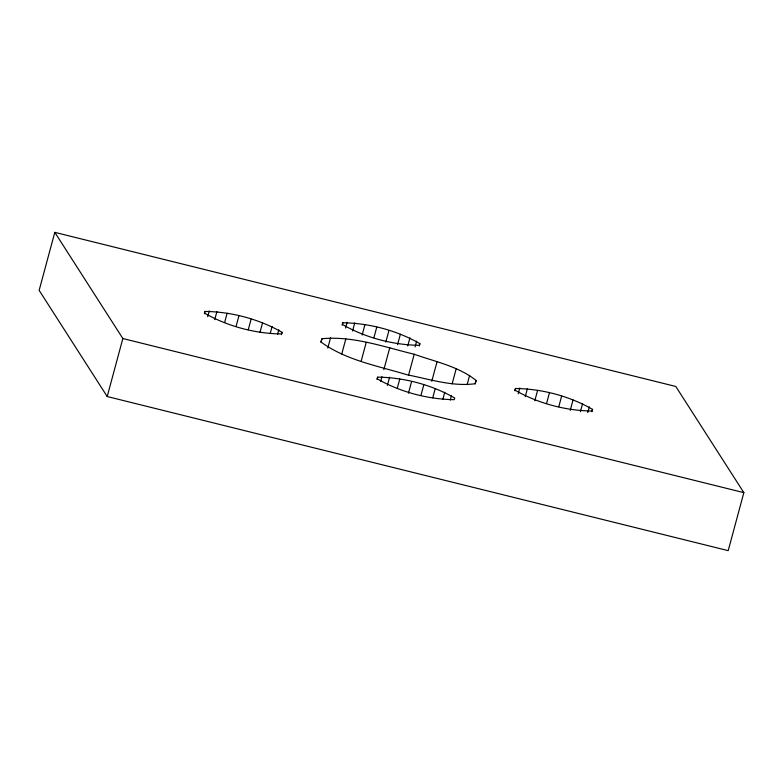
<?xml version="1.0" encoding="UTF-8"?>
<svg xmlns="http://www.w3.org/2000/svg" width="783" height="783" viewBox="0 0 783 783"><rect width="100%" height="100%" fill="white"/><g stroke="black" fill="none" stroke-linecap="round" stroke-linejoin="round"><path stroke-width="1.17" d="M54.8 232.355L39.15 290.356L107.202 396.531L728.2 550.645L743.85 492.644L675.798 386.469L54.8 232.355L122.853 338.53L743.85 492.644M107.202 396.531L122.853 338.53M204.373 313.758L204.999 311.438C231.425 311.761 259.183 319.102 282.076 332.325L281.449 334.644M207.73 316.704L209.296 310.91M214.728 319.66L216.92 311.536M224.623 322.537L227.119 313.259M236.084 326.345L238.903 315.901M248.289 329.653L251.108 319.21M260.044 332.139L262.55 322.86M270.223 333.45L272.102 326.491M277.574 334.4L278.826 329.76M321.05 342.181L321.989 338.706C353.309 335.799 384.12 346.996 414.207 354.249C435.182 361.697 458.427 366.307 476.133 380.489L475.193 383.973M327.774 348.092L330.592 337.649M342.2 325.102L342.827 322.782C369.253 323.115 397.01 330.446 419.903 343.678L419.277 345.998M345.557 328.057L347.123 322.253M341.77 353.985L345.832 338.902M352.556 331.003L354.748 322.88M362.137 335.046L364.947 324.602M361.227 360.904L366.238 342.347M373.912 337.688L376.731 327.245M385.804 342.161L388.936 330.553M377.044 379.461L377.67 377.142C404.097 377.475 431.854 384.805 454.747 398.038L454.189 399.663C427.763 399.34 400.015 391.999 377.122 378.776L377.67 377.142M380.714 381.262L381.967 376.623M383.846 369.674L389.797 347.632M397.558 344.647L400.377 334.204M387.399 385.363L389.591 377.249M407.737 345.959L409.93 337.845M397.294 388.251L399.79 378.962M415.088 346.908L416.654 341.104M408.579 375.135L414.207 354.249M408.442 393.213L411.574 381.615M420.96 395.356L423.779 384.923M431.766 381.272L437.09 361.55M432.715 397.852L435.221 388.574M442.894 399.164L444.773 392.205M452.124 383.905L456.186 368.822M450.245 400.103L451.497 395.464M467.138 384.629L469.643 375.351M514.871 390.815L515.498 388.495C541.924 388.818 569.681 396.159 592.574 409.382L591.948 411.711M518.229 393.771L519.795 387.967M525.227 396.717L527.419 388.593M534.809 400.759L537.618 390.316M546.583 403.402L549.402 392.958M558.788 406.71L561.607 396.267M570.23 410.361L573.048 399.917M580.409 411.672L582.601 403.548M587.759 412.612L589.325 406.817M204.999 311.438L204.451 313.063C227.344 326.296 255.092 333.627 281.518 333.959L282.076 332.325M321.989 338.706L320.883 341.956C345.939 360.337 377.993 365.906 407.219 374.812C429.456 379.148 452.173 386.763 475.027 383.748L476.133 380.489M342.827 322.782L342.279 324.407C365.172 337.639 392.919 344.98 419.345 345.303L419.903 343.678M515.498 388.495L514.95 390.12C537.843 403.353 565.59 410.684 592.017 411.016L592.574 409.382"/></g></svg>
